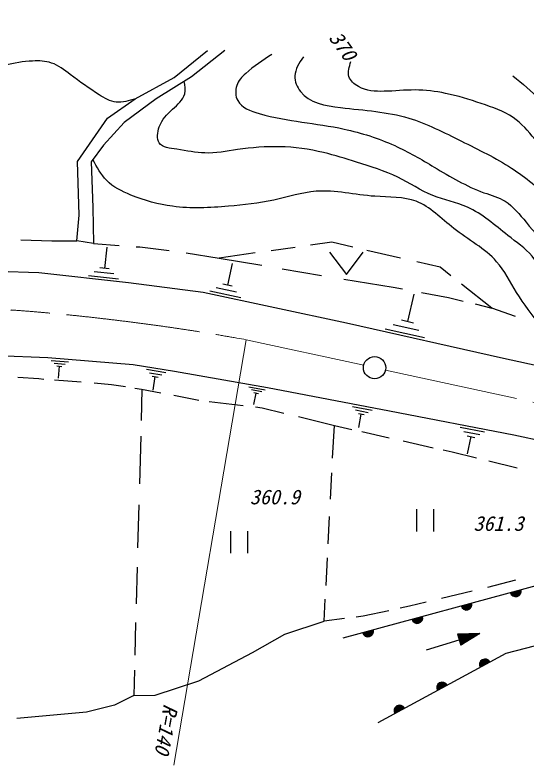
# Model space of a CAD drawing. Units: millimetres, scale not verified. Extents: x 40000 to 680000, y 20000 to 380000.
# Drawn here: x 339938 to 385788, y 247727 to 314973 of the extents above; entities that cross this region are included whole.
import ezdxf
from ezdxf.enums import TextEntityAlignment as Align

# ---------------------------------------------------------------- set-up
doc = ezdxf.new("R2010")
doc.units = ezdxf.units.MM
doc.header["$LTSCALE"] = 1000
doc.linetypes.add('CHAIN', pattern=[18.5, 12, -1.5, 3.5, -1.5])
for name, color, linetype, lineweight in [('M-BGD', 7, 'Continuous', 25), ('M-BMK', 2, 'CHAIN', 13), ('M-BMK-SRVR', 3, 'Continuous', 25), ('M-STR-HTXT', 7, 'Continuous', 13)]:
    doc.layers.add(name, color=color, linetype=linetype, lineweight=lineweight)
doc.styles.add('ＭＳ ゴシック', font='')
doc.styles.get('ＭＳ ゴシック').set_extended_font_data('MS Gothic')

msp = doc.modelspace()

# ---------------------------------------------------------------- linework, layer by layer
at = {"layer": 'M-BGD'}
for p, q in [((354179, 309365), (357186, 311801)), ((358741, 311801), (355734, 309416)), ((350705, 307446), (354179, 309365)), ((355734, 309416), (352572, 307446)), ((348216, 305735), (350705, 307446)), ((352572, 307446), (349720, 305320)), ((345520, 301847), (348216, 305735)), ((349720, 305320), (347854, 303298)), ((347854, 303298), (346765, 301795)), ((345676, 297025), (345520, 301847)), ((346765, 301795), (346920, 297699)), ((346920, 297699), (346972, 294484)), ((345473, 294712), (345676, 297025)), ((340469, 294810), (343245, 294726)), ((343245, 294726), (345473, 294712)), ((346972, 294484), (345473, 294712)), ((368317, 294592), (366408, 294326)), ((370199, 294157), (368317, 294592)), ((346972, 294484), (349268, 294312)), ((348155, 294147), (347955, 292257)), ((350799, 294197), (351120, 294173)), ((351120, 294173), (353731, 293847)), ((365027, 294133), (362886, 293834)), ((374466, 293169), (371448, 293868)), ((355268, 293655), (358229, 293184)), ((361450, 293634), (358229, 293184)), ((368113, 293694), (369613, 291694)), ((369613, 291694), (371113, 293694)), ((358229, 293184), (362032, 292533)), ((359375, 292687), (358965, 290737)), ((378003, 292351), (375930, 292830)), ((331525, 292250), (342063, 291882)), ((342063, 291882), (350095, 290997)), ((348785, 291757), (347025, 291947)), ((348355, 292207), (347545, 292297)), ((363875, 292218), (365615, 291920)), ((365615, 291920), (367397, 291626)), ((378960, 291595), (378003, 292351)), ((349215, 291297), (346505, 291587)), ((369390, 291297), (373807, 290569)), ((350095, 290997), (356801, 290113)), ((359775, 290127), (357965, 290517)), ((359375, 290647), (358545, 290827)), ((373807, 290569), (374636, 290414)), ((382630, 288701), (379911, 290845)), ((356801, 290113), (369623, 287387)), ((360175, 289607), (357385, 290197)), ((375645, 289957), (375085, 287477)), ((376328, 290100), (378750, 289649)), ((378750, 289649), (380060, 289329)), ((381138, 289065), (382630, 288701)), ((384752, 287936), (382630, 288701)), ((369623, 287387), (383697, 284218)), ((376115, 286687), (373815, 287207)), ((375615, 287357), (374555, 287597)), ((376615, 286017), (373075, 286817)), ((342867, 284233), (336093, 284510)), ((350512, 283599), (342867, 284233)), ((343185, 284007), (344715, 283877)), ((383697, 284218), (394088, 281860)), ((343435, 283757), (344435, 283677)), ((343685, 283507), (344145, 283467)), ((343825, 282417), (343915, 283487)), ((354223, 283003), (350512, 283599)), ((351715, 283207), (353435, 282927)), ((340188, 282512), (342074, 282371)), ((351975, 282897), (353095, 282717)), ((352235, 282587), (352755, 282507)), ((352305, 281347), (352495, 282547)), ((362539, 281540), (354223, 283003)), ((342074, 282371), (342521, 282336)), ((343471, 282261), (345858, 282071)), ((347031, 281978), (348571, 281856)), ((348571, 281856), (349821, 281654)), ((350670, 281517), (351265, 281421)), ((351305, 281413), (351229, 278604)), ((351265, 281421), (352987, 281096)), ((360885, 281647), (362335, 281367)), ((361105, 281387), (362045, 281207)), ((361315, 281117), (361745, 281037)), ((373471, 279461), (362539, 281540)), ((354164, 280874), (356401, 280453)), ((361335, 280057), (361535, 281077)), ((357328, 280320), (360367, 279960)), ((361478, 279828), (362079, 279757)), ((362079, 279757), (364012, 279282)), ((370175, 279877), (371915, 279547)), ((370435, 279567), (371565, 279347)), ((370685, 279247), (371205, 279147)), ((370715, 277977), (370945, 279197)), ((384597, 277305), (373471, 279461)), ((365313, 278963), (368536, 278172)), ((368383, 275237), (368536, 278172)), ((368536, 278172), (370114, 277816)), ((379805, 278027), (381995, 277607)), ((351191, 277209), (351077, 272947)), ((370984, 277620), (373440, 277066)), ((380125, 277627), (381555, 277357)), ((380445, 277227), (381105, 277097)), ((380475, 275627), (380775, 277167)), ((394823, 275037), (384597, 277305)), ((374696, 276783), (377379, 276178)), ((378276, 275975), (379073, 275796)), ((379073, 275796), (381278, 275262)), ((382358, 275000), (384923, 274379)), ((368192, 271558), (368316, 273933)), ((351026, 271061), (350921, 267188)), ((375929, 268666), (375929, 270666)), ((377429, 270666), (377429, 268666)), ((367984, 267552), (368112, 270009)), ((359270, 266706), (359270, 268706)), ((360770, 268706), (360770, 266706)), ((367791, 263834), (367919, 266288)), ((350875, 265456), (350786, 262178)), ((369339, 259128), (391396, 265112)), ((384748, 264297), (382242, 263634)), ((380878, 263309), (378135, 262654)), ((367625, 260624), (367728, 262607)), ((376761, 262326), (375270, 261971)), ((375270, 261971), (374443, 261789)), ((371111, 261060), (370498, 260983)), ((373415, 261564), (371111, 261060)), ((350741, 260492), (350662, 257565)), ((364105, 259452), (367625, 260624)), ((369441, 260851), (367625, 260624)), ((383930, 257760), (393904, 260381)), ((361213, 257799), (364105, 259452)), ((376787, 258065), (381568, 259526)), ((381568, 259526), (379570, 259456)), ((379570, 259456), (379872, 258466)), ((379603, 259457), (379900, 258484)), ((379654, 259459), (379944, 258511)), ((379706, 259461), (379988, 258539)), ((379758, 259463), (380032, 258566)), ((379809, 259465), (380076, 258593)), ((379861, 259466), (380120, 258621)), ((381568, 259526), (379872, 258466)), ((379913, 259468), (380163, 258648)), ((379965, 259470), (380207, 258676)), ((380016, 259472), (380251, 258703)), ((380068, 259474), (380295, 258731)), ((380120, 259475), (380339, 258758)), ((380172, 259477), (380383, 258785)), ((380223, 259479), (380427, 258813)), ((380275, 259481), (380471, 258840)), ((380327, 259483), (380515, 258868)), ((380378, 259484), (380559, 258895)), ((380430, 259486), (380602, 258923)), ((380482, 259488), (380646, 258950)), ((380534, 259490), (380690, 258977)), ((380585, 259492), (380734, 259005)), ((380637, 259493), (380778, 259032)), ((380689, 259495), (380822, 259060)), ((380741, 259497), (380866, 259087)), ((380792, 259499), (380910, 259114)), ((380844, 259501), (380954, 259142)), ((380896, 259502), (380998, 259169)), ((380948, 259504), (381042, 259197)), ((380999, 259506), (381085, 259224)), ((381051, 259508), (381129, 259252)), ((381103, 259510), (381173, 259279)), ((381154, 259511), (381217, 259306)), ((381206, 259513), (381261, 259334)), ((381258, 259515), (381305, 259361)), ((381310, 259517), (381349, 259389)), ((381361, 259519), (381393, 259416)), ((381413, 259520), (381437, 259444)), ((381465, 259522), (381481, 259471)), ((381517, 259524), (381524, 259498)), ((356387, 255264), (361213, 257799)), ((372474, 251547), (383930, 257760)), ((350626, 256233), (350565, 253968)), ((352499, 253987), (356387, 255264)), ((350565, 253968), (348837, 253104)), ((350565, 253968), (352499, 253987)), ((348837, 253104), (346339, 252465)), ((346339, 252465), (340086, 251883))]:
    msp.add_line(p, q, dxfattribs=at)
for centre, radius, start, end in [((384779, 263317), 500, 195.17993, 15.17993), ((384779, 263317), 500, 195.17993, 15.17993), ((384779, 263317), 450, 195.17993, 15.17993), ((384779, 263317), 400, 195.17993, 15.17993), ((384779, 263317), 350, 195.17993, 15.17993), ((384779, 263317), 300, 195.17993, 15.17993), ((384779, 263317), 250, 195.17993, 15.17993), ((384779, 263317), 200, 195.17993, 15.17993), ((384779, 263317), 150, 195.17993, 15.17993), ((384779, 263317), 100, 195.17993, 15.17993), ((384779, 263317), 50, 195.17993, 15.17993), ((380368, 262120), 500, 195.17993, 15.17993), ((380368, 262120), 500, 195.17993, 15.17993), ((380368, 262120), 450, 195.17993, 15.17993), ((380368, 262120), 400, 195.17993, 15.17993), ((380368, 262120), 350, 195.17993, 15.17993), ((380368, 262120), 300, 195.17993, 15.17993), ((380368, 262120), 250, 195.17993, 15.17993), ((380368, 262120), 200, 195.17993, 15.17993), ((380368, 262120), 150, 195.17993, 15.17993), ((380368, 262120), 100, 195.17993, 15.17993), ((380368, 262120), 50, 195.17993, 15.17993), ((375956, 260923), 500, 195.17993, 15.17993), ((375956, 260923), 500, 195.17993, 15.17993), ((375956, 260923), 450, 195.17993, 15.17993), ((375956, 260923), 400, 195.17993, 15.17993), ((375956, 260923), 350, 195.17993, 15.17993), ((375956, 260923), 300, 195.17993, 15.17993), ((375956, 260923), 250, 195.17993, 15.17993), ((375956, 260923), 200, 195.17993, 15.17993), ((375956, 260923), 150, 195.17993, 15.17993), ((375956, 260923), 100, 195.17993, 15.17993), ((375956, 260923), 50, 195.17993, 15.17993), ((371545, 259726), 500, 195.17993, 15.17993), ((371545, 259726), 500, 195.17993, 15.17993), ((371545, 259726), 450, 195.17993, 15.17993), ((371545, 259726), 400, 195.17993, 15.17993), ((371545, 259726), 350, 195.17993, 15.17993), ((371545, 259726), 300, 195.17993, 15.17993), ((371545, 259726), 250, 195.17993, 15.17993), ((371545, 259726), 200, 195.17993, 15.17993), ((371545, 259726), 150, 195.17993, 15.17993), ((371545, 259726), 100, 195.17993, 15.17993), ((371545, 259726), 50, 195.17993, 15.17993), ((382020, 256724), 500, 28.47047, 208.47047), ((382020, 256724), 500, 28.47047, 208.47047), ((382020, 256724), 450, 28.47047, 208.47047), ((382020, 256724), 400, 28.47047, 208.47047), ((382020, 256724), 350, 28.47047, 208.47047), ((382020, 256724), 300, 28.47047, 208.47047), ((382020, 256724), 250, 28.47047, 208.47047), ((382020, 256724), 200, 28.47047, 208.47047), ((382020, 256724), 150, 28.47047, 208.47047), ((382020, 256724), 100, 28.47047, 208.47047), ((382020, 256724), 50, 28.47047, 208.47047), ((378202, 254654), 500, 28.47047, 208.47047), ((378202, 254654), 500, 28.47047, 208.47047), ((378202, 254654), 450, 28.47047, 208.47047), ((378202, 254654), 400, 28.47047, 208.47047), ((378202, 254654), 350, 28.47047, 208.47047), ((378202, 254654), 300, 28.47047, 208.47047), ((378202, 254654), 250, 28.47047, 208.47047), ((378202, 254654), 200, 28.47047, 208.47047), ((378202, 254654), 150, 28.47047, 208.47047), ((378202, 254654), 100, 28.47047, 208.47047), ((378202, 254654), 50, 28.47047, 208.47047), ((374383, 252583), 500, 28.47047, 208.47047), ((374383, 252583), 500, 28.47047, 208.47047), ((374383, 252583), 450, 28.47047, 208.47047), ((374383, 252583), 400, 28.47047, 208.47047), ((374383, 252583), 350, 28.47047, 208.47047), ((374383, 252583), 300, 28.47047, 208.47047), ((374383, 252583), 250, 28.47047, 208.47047), ((374383, 252583), 200, 28.47047, 208.47047), ((374383, 252583), 150, 28.47047, 208.47047), ((374383, 252583), 100, 28.47047, 208.47047), ((374383, 252583), 50, 28.47047, 208.47047)]:
    msp.add_arc(centre, radius, start, end, dxfattribs=at)
for points, knots in [([(350732, 307461), (350148, 307276), (349564, 307090), (349003, 307159), (348471, 307224), (347960, 307518), (347475, 307820), (346556, 308392), (345734, 308991), (344888, 309637), (344360, 310039), (343822, 310459), (343208, 310669), (342678, 310850), (342091, 310874), (341515, 310848), (339828, 310772), (338240, 310270), (336641, 309784), (335449, 309422), (334250, 309068), (333135, 308538), (331899, 307950), (330766, 307145), (329630, 306357), (328473, 305554), (327314, 304768), (326085, 304097), (325000, 303505), (323861, 303003), (322697, 302578), (321360, 302091), (319990, 301704), (318646, 301254), (317636, 300916), (316641, 300541), (315607, 300241), (314440, 299902), (313224, 299658), (312024, 299735), (310984, 299801), (309956, 300108), (308986, 300514), (307432, 301164), (306023, 302070), (304584, 302929), (303660, 303480), (302724, 304013), (301741, 304448), (300730, 304895), (299669, 305240), (298586, 305461), (297637, 305654), (296672, 305752), (295703, 305772), (294194, 305803), (292678, 305644), (291185, 305772), (289775, 305893), (288386, 306269), (286978, 306473), (285491, 306689), (283983, 306713), (282499, 306941), (281481, 307097), (280474, 307350), (279499, 307681), (278297, 308089), (277145, 308616), (275955, 309083), (275208, 309376), (274447, 309646), (273657, 309745), (272791, 309854), (271889, 309757), (271047, 309512), (269944, 309190), (268945, 308611), (267931, 308070), (266573, 307346), (265189, 306689), (263802, 306045), (262730, 305547), (261656, 305056), (260608, 304487), (259776, 304035), (258961, 303534), (258076, 303240), (257257, 302969), (256379, 302875), (255505, 302773), (254474, 302652), (253450, 302518), (252428, 302539), (251363, 302561), (250300, 302752), (249234, 302929), (248020, 303131), (246801, 303315), (245651, 303708), (244525, 304092), (243465, 304677), (242418, 305266), (241482, 305792), (240556, 306322), (239613, 306824), (238082, 307639), (236506, 308379), (234900, 309044), (233209, 309745), (231485, 310361), (229798, 311070), (228285, 311704), (226802, 312413), (225279, 313017), (224132, 313473), (222963, 313870), (221774, 314225), (220776, 314522), (219766, 314791), (218735, 314887), (217818, 314973), (216886, 314922), (215970, 314770), (214747, 314567), (213553, 314183), (212464, 313601), (211592, 313136), (210788, 312544), (210049, 311888), (209211, 311143), (208457, 310316), (207712, 309473), (207046, 308719), (206387, 307951), (205609, 307330), (205014, 306856), (204350, 306467), (203661, 306123), (202801, 305693), (201902, 305332), (200974, 305149), (199618, 304881), (198200, 304991), (196806, 304915), (195879, 304865), (194963, 304732), (194040, 304682), (193004, 304625), (191958, 304671), (190924, 304604), (189499, 304510), (188095, 304200), (186689, 303890), (185290, 303582), (183889, 303274), (182478, 303179), (181429, 303109), (180374, 303158), (179307, 303343), (178301, 303518), (177284, 303815), (176518, 304437), (175801, 305019), (175305, 305887), (174987, 306788), (174704, 307591), (174563, 308421), (174550, 309249), (174531, 310399), (174759, 311546), (174987, 312694)], [0, 0, 0, 0, 1, 1, 1, 2, 2, 2, 3, 3, 3, 4, 4, 4, 5, 5, 5, 6, 6, 6, 7, 7, 7, 8, 8, 8, 9, 9, 9, 10, 10, 10, 11, 11, 11, 12, 12, 12, 13, 13, 13, 14, 14, 14, 15, 15, 15, 16, 16, 16, 17, 17, 17, 18, 18, 18, 19, 19, 19, 20, 20, 20, 21, 21, 21, 22, 22, 22, 23, 23, 23, 24, 24, 24, 25, 25, 25, 26, 26, 26, 27, 27, 27, 28, 28, 28, 29, 29, 29, 30, 30, 30, 31, 31, 31, 32, 32, 32, 33, 33, 33, 34, 34, 34, 35, 35, 35, 36, 36, 36, 37, 37, 37, 38, 38, 38, 39, 39, 39, 40, 40, 40, 41, 41, 41, 42, 42, 42, 43, 43, 43, 44, 44, 44, 45, 45, 45, 46, 46, 46, 47, 47, 47, 48, 48, 48, 49, 49, 49, 50, 50, 50, 51, 51, 51, 52, 52, 52, 53, 53, 53, 54, 54, 54, 55, 55, 55, 56, 56, 56, 57, 57, 57, 57]), ([(362933, 311438), (362129, 310916), (361326, 310393), (360597, 309731), (360257, 309422), (359934, 309083), (359788, 308653), (359642, 308221), (359675, 307697), (359878, 307305), (360218, 306650), (361034, 306361), (361810, 306137), (363148, 305751), (364367, 305559), (365628, 305374), (366867, 305191), (368147, 305015), (369401, 304745), (370967, 304407), (372493, 303922), (373938, 303262), (375162, 302704), (376328, 302021), (377487, 301331), (378922, 300476), (380347, 299612), (381934, 299040), (382580, 298807), (383253, 298623), (383821, 298276), (384566, 297822), (385131, 297089), (385707, 296389), (386470, 295464), (387251, 294596), (388133, 293829), (389068, 293015), (390115, 292314), (391188, 291673), (392174, 291083), (393182, 290544), (394242, 290100), (395224, 289690), (396249, 289362), (397162, 288843), (398292, 288199), (399249, 287262), (400262, 286417), (401117, 285703), (402012, 285054), (402908, 284406)], [0, 0, 0, 0, 1, 1, 1, 2, 2, 2, 3, 3, 3, 4, 4, 4, 5, 5, 5, 6, 6, 6, 7, 7, 7, 8, 8, 8, 9, 9, 9, 10, 10, 10, 11, 11, 11, 12, 12, 12, 13, 13, 13, 14, 14, 14, 15, 15, 15, 16, 16, 16, 17, 17, 17, 17]), ([(365763, 311213), (365390, 310663), (365017, 310113), (364999, 309506), (364985, 309027), (365192, 308511), (365493, 308114), (366283, 307073), (367721, 306842), (369087, 306676), (371269, 306411), (373267, 306310), (375196, 305733), (376803, 305252), (378360, 304442), (379913, 303667), (381452, 302898), (382985, 302165), (384405, 301241), (385677, 300413), (386858, 299431), (387998, 298411), (389007, 297509), (389984, 296575), (391053, 295761), (392206, 294882), (393466, 294140), (394736, 293425), (396020, 292702), (397313, 292006), (398555, 291224), (399692, 290507), (400785, 289718), (401879, 288933), (402899, 288200), (403918, 287470), (404938, 286740)], [0, 0, 0, 0, 1, 1, 1, 2, 2, 2, 3, 3, 3, 4, 4, 4, 5, 5, 5, 6, 6, 6, 7, 7, 7, 8, 8, 8, 9, 9, 9, 10, 10, 10, 11, 11, 11, 12, 12, 12, 12]), ([(406666, 288198), (405753, 288815), (404841, 289433), (403963, 290100), (402976, 290849), (402033, 291659), (400998, 292338), (400289, 292803), (399538, 293207), (398760, 293548), (398038, 293865), (397293, 294127), (396582, 294456), (395155, 295114), (393862, 296037), (392589, 296997), (391298, 297969), (390028, 298980), (389019, 300203), (388088, 301333), (387380, 302644), (386478, 303833), (385921, 304568), (385290, 305256), (384542, 305769), (383692, 306352), (382692, 306707), (381699, 307040), (380636, 307395), (379581, 307724), (378492, 307947), (377598, 308131), (376681, 308243), (375770, 308250), (374844, 308256), (373925, 308152), (372987, 308129), (372200, 308109), (371400, 308146), (370688, 308552), (370310, 308768), (369957, 309087), (369841, 309459), (369716, 309862), (369869, 310326), (370023, 310790)], [0, 0, 0, 0, 1, 1, 1, 2, 2, 2, 3, 3, 3, 4, 4, 4, 5, 5, 5, 6, 6, 6, 7, 7, 7, 8, 8, 8, 9, 9, 9, 10, 10, 10, 11, 11, 11, 12, 12, 12, 13, 13, 13, 14, 14, 14, 15, 15, 15, 15]), ([(384508, 309512), (385380, 308841), (386252, 308170), (386890, 307320), (387710, 306225), (388141, 304833), (388892, 303666), (389555, 302637), (390466, 301782), (391409, 300987), (392478, 300086), (393589, 299263), (394710, 298444), (395916, 297563), (397133, 296689), (398418, 295927), (399644, 295200), (400931, 294576), (402152, 293843), (403192, 293219), (404185, 292517), (405210, 291868), (406416, 291105), (407667, 290417), (408918, 289729)], [0, 0, 0, 0, 1, 1, 1, 2, 2, 2, 3, 3, 3, 4, 4, 4, 5, 5, 5, 6, 6, 6, 7, 7, 7, 8, 8, 8, 8]), ([(401286, 282145), (400809, 282822), (400332, 283499), (399767, 284090), (399116, 284771), (398349, 285338), (397576, 285900), (396855, 286423), (396128, 286942), (395320, 287288), (394467, 287654), (393523, 287827), (392669, 288184), (391715, 288583), (390873, 289212), (389942, 289715), (389350, 290036), (388721, 290306), (388224, 290724), (387406, 291411), (386945, 292499), (386245, 293338), (385634, 294070), (384842, 294614), (384079, 295206), (382898, 296121), (381787, 297152), (380456, 297745), (379472, 298184), (378367, 298384), (377356, 298791), (376262, 299231), (375277, 299914), (374219, 300434), (373043, 301012), (371776, 301388), (370521, 301779), (369541, 302084), (368568, 302398), (367571, 302638), (366287, 302946), (364964, 303130), (363649, 303161), (362393, 303190), (361145, 303080), (359877, 302899), (358883, 302757), (357877, 302572), (356927, 302600), (356118, 302625), (355351, 302804), (354424, 302937), (353813, 303024), (353133, 303092), (352856, 303497), (352613, 303851), (352678, 304463), (352856, 304953), (353097, 305617), (353544, 306058), (354051, 306522), (354502, 306935), (355001, 307365), (355134, 307904), (355218, 308246), (355155, 308631), (355092, 309016)], [0, 0, 0, 0, 1, 1, 1, 2, 2, 2, 3, 3, 3, 4, 4, 4, 5, 5, 5, 6, 6, 6, 7, 7, 7, 8, 8, 8, 9, 9, 9, 10, 10, 10, 11, 11, 11, 12, 12, 12, 13, 13, 13, 14, 14, 14, 15, 15, 15, 16, 16, 16, 17, 17, 17, 18, 18, 18, 19, 19, 19, 20, 20, 20, 21, 21, 21, 22, 22, 22, 22]), ([(386989, 287131), (386248, 288089), (385507, 289047), (384863, 290089), (384280, 291031), (383776, 292043), (383070, 292853), (382026, 294050), (380541, 294808), (379223, 295840), (378102, 296719), (377103, 297797), (375862, 298268), (374748, 298691), (373438, 298624), (372165, 298716), (370358, 298847), (368624, 299298), (366899, 299164), (365641, 299067), (364388, 298659), (363127, 298380), (361781, 298083), (360426, 297932), (359056, 297820), (357387, 297683), (355696, 297604), (354051, 297820), (352779, 297987), (351535, 298330), (350316, 298828), (349519, 299154), (348733, 299547), (348150, 300135), (347634, 300657), (347276, 301333), (346919, 302008)], [0, 0, 0, 0, 1, 1, 1, 2, 2, 2, 3, 3, 3, 4, 4, 4, 5, 5, 5, 6, 6, 6, 7, 7, 7, 8, 8, 8, 9, 9, 9, 10, 10, 10, 11, 11, 11, 12, 12, 12, 12])]:
    msp.add_open_spline(points, degree=3, knots=knots, dxfattribs=at)
at = {"layer": 'M-BMK'}
for p, q in [((360641, 285857), (371163, 283564)), ((373125, 283137), (408790, 275366))]:
    msp.add_line(p, q, dxfattribs=at)
msp.add_open_spline([(307598, 287929), (311475, 288264), (315351, 288599), (319236, 288727), (322528, 288836), (325825, 288796), (329122, 288780), (331639, 288768), (334156, 288769), (336669, 288674), (340328, 288535), (343979, 288191), (347619, 287770), (350836, 287399), (354045, 286968), (357239, 286442), (358374, 286255), (359508, 286056), (360641, 285857)], degree=3, knots=[0, 0, 0, 0, 1, 1, 1, 2, 2, 2, 3, 3, 3, 4, 4, 4, 5, 5, 5, 6, 6, 6, 6], dxfattribs=at)
at = {"layer": 'M-BMK-SRVR'}
msp.add_circle((372140, 283350), 1000, dxfattribs=at)
at = {"layer": 'M-STR-HTXT'}
msp.add_line((360641, 285857), (354154, 247727), dxfattribs=at)

# ---------------------------------------------------------------- texts
at = {"layer": 'M-BGD', "style": 'ＭＳ ゴシック', "oblique": 15}
msp.add_text('370', height=1320, rotation=305.538, dxfattribs=at).set_placement((368512, 313309), align=Align.MIDDLE_LEFT)
for s, p in [('360.9', (360959, 271758)), ('361.3', (380992, 269381))]:
    msp.add_text(s, height=1320, dxfattribs=at).set_placement(p, align=Align.MIDDLE_LEFT)
at = {"layer": 'M-STR-HTXT', "style": 'ＭＳ ゴシック', "oblique": 15}
msp.add_text('R=140', height=1320, rotation=259.38, dxfattribs=at).set_placement((352886, 253325), align=Align.BOTTOM_LEFT)

doc.saveas('drawing.dxf')
